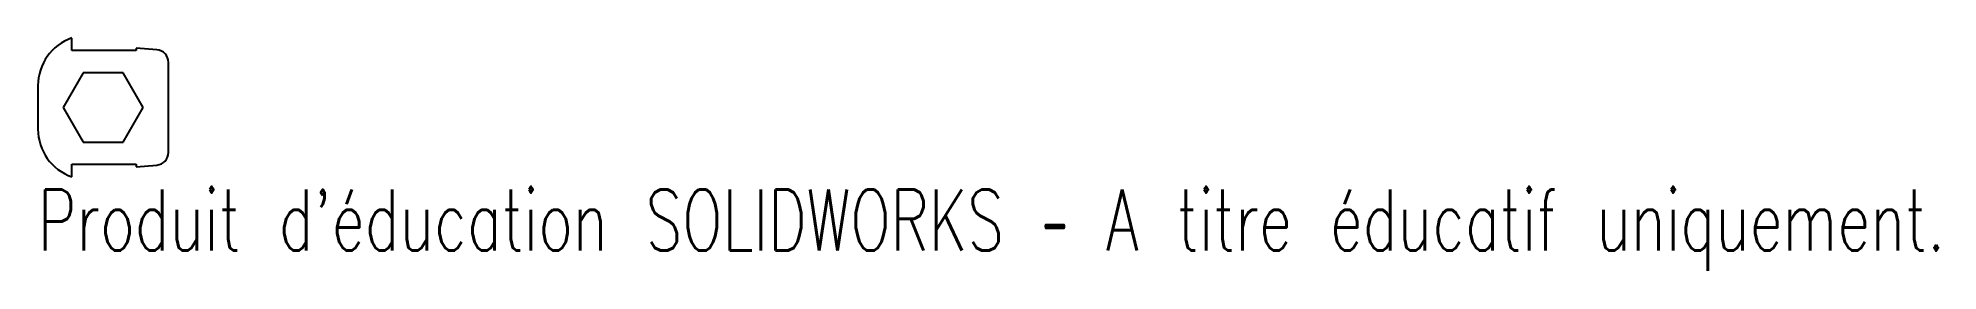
# Model space of a CAD drawing. Header units: millimetres. Extents: x 0 to 151, y -13 to 6.
import ezdxf

# ---------------------------------------------------------------- set-up
doc = ezdxf.new("R2010")
doc.units = ezdxf.units.MM
doc.styles.add('SLDTEXTSTYLE0', font='TXT', dxfattribs={"width": 0.7, "bigfont": 'bigfont'})

msp = doc.modelspace()

# ---------------------------------------------------------------- linework, layer by layer
at = {"color": 7, "linetype": 'Continuous', "lineweight": 25}
for p, q in [((2.68, 4.5), (2.68, 5.5)), ((9.43, 4.57), (7.78, 4.7)), ((7.78, 4.7), (7.78, 4.5)), ((7.78, 4.5), (2.68, 4.5)), ((10.35, -3.57), (10.35, 3.57)), ((0, 1.73), (0, -1.73)), ((3.59, 2.75), (2, 0)), ((6.76, 2.75), (3.59, 2.75)), ((8.35, 0), (6.76, 2.75)), ((2, 0), (3.59, -2.75)), ((6.76, -2.75), (8.35, 0)), ((3.59, -2.75), (6.76, -2.75)), ((2.68, -5.5), (2.68, -4.5)), ((2.68, -4.5), (7.78, -4.5)), ((7.78, -4.5), (7.78, -4.7)), ((7.78, -4.7), (9.43, -4.57))]:
    msp.add_line(p, q, dxfattribs=at)
for centre, radius, start, end in [((4, 1.73), 4, 109.3382, 180), ((9.35, 3.57), 1, 0, 85.5595), ((4, -1.73), 4, 180, 250.6618), ((9.35, -3.57), 1, 274.4405, 0)]:
    msp.add_arc(centre, radius, start, end, dxfattribs=at)

# ---------------------------------------------------------------- texts
at = {"color": 7, "linetype": 'Continuous', "insert": (0, -6.52), "char_height": 4.8336, "attachment_point": 1, "style": 'SLDTEXTSTYLE0'}
msp.add_mtext("Produit d'éducation SOLIDWORKS – A titre éducatif uniquement.", dxfattribs=at)

doc.saveas('drawing.dxf')
